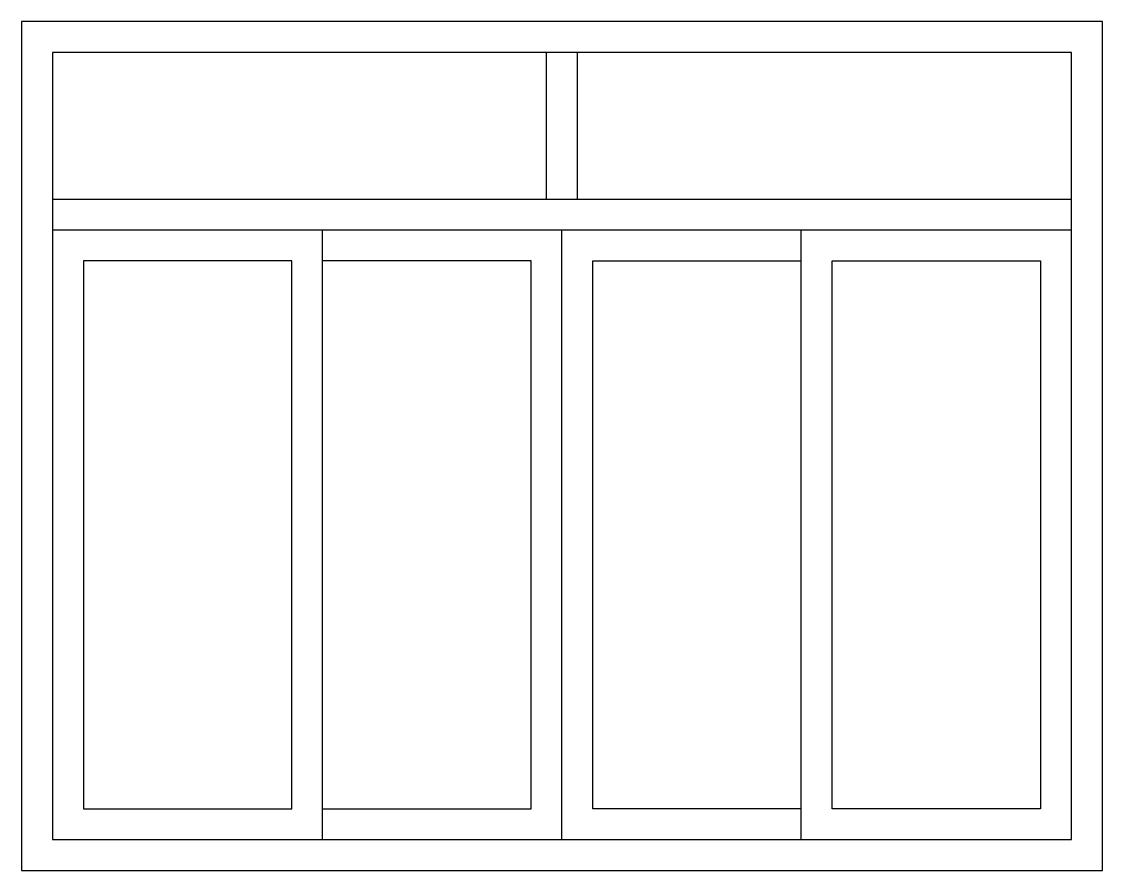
# Model space of a CAD drawing. Header units: millimetres. Extents: x -631.21 to -629.81, y 1771.36 to 1772.46.
import ezdxf

# ---------------------------------------------------------------- set-up
doc = ezdxf.new("R2010")
doc.units = ezdxf.units.MM
doc.header["$LTSCALE"] = 10
doc.layers.add('Janelas', color=2, linetype='Continuous')

msp = doc.modelspace()

# ---------------------------------------------------------------- linework, layer by layer
at = {"layer": 'Janelas', "color": 1}
for p, q in [((-630.5314, 1772.2307), (-630.5314, 1772.4207)), ((-630.4914, 1772.2307), (-630.4914, 1772.4207)), ((-631.1714, 1772.2307), (-629.8514, 1772.2307)), ((-631.1714, 1772.1907), (-629.8514, 1772.1907)), ((-630.8214, 1771.4007), (-630.8214, 1772.1907)), ((-630.5114, 1771.4007), (-630.5114, 1772.1907)), ((-630.2014, 1771.4007), (-630.2014, 1772.1907))]:
    msp.add_line(p, q, dxfattribs=at)
at = {"layer": 'Janelas'}
msp.add_lwpolyline([(-631.2114, 1771.3607), (-629.8114, 1771.3607), (-629.8114, 1772.4607), (-631.2114, 1772.4607)], close=True, dxfattribs=at)
at = {"layer": 'Janelas', "color": 1}
for points in [[(-631.1714, 1771.4007), (-629.8514, 1771.4007), (-629.8514, 1772.4207), (-631.1714, 1772.4207)], [(-631.1314, 1771.4407), (-630.8614, 1771.4407), (-630.8614, 1772.1507), (-631.1314, 1772.1507)], [(-629.8914, 1771.4407), (-630.1614, 1771.4407), (-630.1614, 1772.1507), (-629.8914, 1772.1507)]]:
    msp.add_lwpolyline(points, close=True, dxfattribs=at)
for points in [[(-630.8214, 1771.4407), (-630.5514, 1771.4407), (-630.5514, 1772.1507), (-630.8214, 1772.1507)], [(-630.2014, 1771.4407), (-630.4714, 1771.4407), (-630.4714, 1772.1507), (-630.2014, 1772.1507)]]:
    msp.add_lwpolyline(points, dxfattribs=at)

doc.saveas('drawing.dxf')
